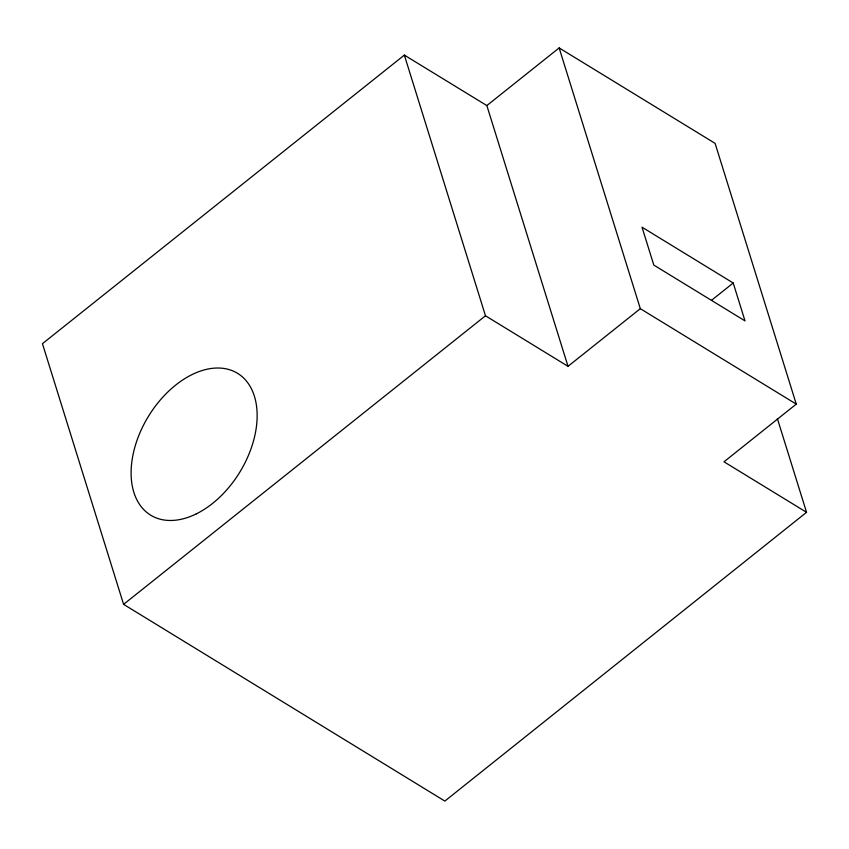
<?xml version="1.0" encoding="UTF-8"?>
<svg xmlns="http://www.w3.org/2000/svg" width="849" height="849" viewBox="0 0 849 849"><rect width="100%" height="100%" fill="white"/><g stroke="black" fill="none" stroke-linecap="round" stroke-linejoin="round"><path stroke-width="1.27" d="M486.848 105.573L559.151 47.926L640.316 308.675L568.013 366.322L486.848 105.573L404.347 55.1L42.45 343.686L123.593 604.35L444.855 801.074L806.55 512.308L777.376 418.589M123.593 604.35L485.479 315.775L404.347 55.1M711.473 300.344L733.218 283.004L642.014 227.192L653.815 265.079L745.008 320.89L733.218 283.004M559.151 47.926L715.102 143.364L796.266 404.113L723.995 461.803L806.55 512.308M640.316 308.675L796.266 404.113M485.479 315.775L568.013 366.322M196.331 513.847A83.17 53.529 -58.5 0 0 247.558 382.506A83.17 53.529 -58.5 0 0 138.493 436.333A83.17 53.529 -58.5 0 0 196.331 513.847"/></g></svg>
